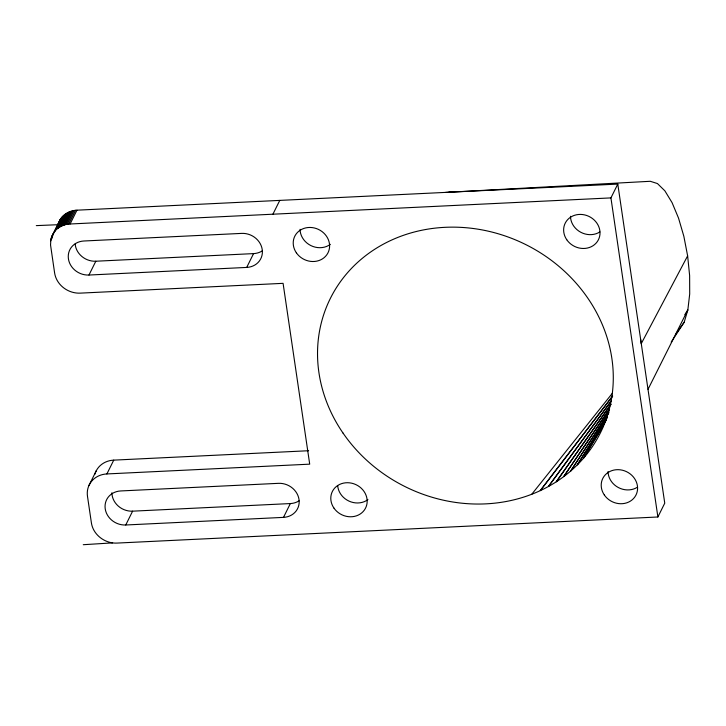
<?xml version="1.0" encoding="UTF-8"?>
<svg xmlns="http://www.w3.org/2000/svg" width="726" height="726" viewBox="0 0 726 726"><rect width="100%" height="100%" fill="white"/><g stroke="black" fill="none" stroke-linecap="round" stroke-linejoin="round"><path stroke-width="1.09" d="M52.154 235.569L50.884 239.453L50.539 244.961L54.613 272.94A23.205 20.8 26.4 0 0 80.277 293.132L283.086 283.34L309.703 464.159L106.894 473.942A23.205 20.8 26.4 0 0 87.483 496.303L91.403 522.892C93.146 534.899 105.161 543.774 117.067 543.075L657.892 516.985L664.753 503.172L617.79 184.086L76.956 210.177C69.941 210.449 62.971 214.252 59.614 220.541M671.196 342.073L684.201 322.208L687.849 309.893L689.7 293.976L689.627 275.562L687.631 255.879L683.847 236.295L678.538 218.127L672.058 202.618L664.862 190.82L657.429 183.551L650.269 181.291L448.777 192.236M58.071 224.316L59.006 221.757M51.637 236.83L60.303 219.361M51.219 238.128L61.084 218.245M50.884 239.453L52.844 235.514M52.753 234.353L55.085 230.995L61.946 217.174M50.657 240.814L52.127 237.847M55.085 230.995L62.881 216.176M56.02 229.988L63.888 215.241M57.027 229.053L58.107 228.182L64.968 214.37M58.107 228.182L59.251 227.383L66.111 213.571M59.251 227.383L60.458 226.666L67.318 212.854M60.458 226.666L61.719 226.031L68.571 212.21M61.719 226.031L63.026 225.468L69.877 211.656M63.026 225.468L64.378 224.996L71.23 211.184M72.627 210.803L65.767 224.615L64.378 224.996M36.3 225.623L67.191 224.316L74.043 210.504M67.191 224.316L68.634 224.107L75.495 210.295M68.634 224.107L70.104 223.989L76.956 210.177M88.962 275.036L246.704 267.422A18.567 16.644 26.4 0 0 262.222 249.535A18.567 16.644 26.4 0 0 241.694 233.391L83.953 240.996A18.567 16.644 26.4 0 0 68.425 258.883A18.567 16.644 26.4 0 0 88.962 275.036L95.823 261.224L253.565 253.61A18.567 16.644 26.4 0 0 262.24 250.897M88.944 485.522L96.404 470.484M106.894 473.942L113.746 460.13L308.632 450.728M272.912 214.206L279.773 200.394M246.704 267.422L253.565 253.61M125.752 524.989L283.494 517.375A18.567 16.644 26.4 0 0 299.012 499.488A18.567 16.644 26.4 0 0 278.485 483.334L120.743 490.948A18.567 16.644 26.4 0 0 105.216 508.835A18.567 16.644 26.4 0 0 125.752 524.989L132.604 511.168L290.346 503.563A18.567 16.644 26.4 0 0 299.03 500.849M283.494 517.375L290.346 503.563M657.892 516.985L610.929 197.899L617.79 184.086M648.019 389.308L687.849 309.893L684.836 314.676M687.631 255.879L641.267 343.625A174.04 156.026 26.4 0 0 640.568 339.269M606.546 419.564L583.368 458.369L602.934 426.525M607.317 416.996L577.279 464.894L607.535 417.187M609.05 412.041L570.718 470.993L608.678 413.158M684.201 322.208L676.142 333.615M609.314 409.137L563.703 476.637L609.568 409.246M610.829 404.228L556.27 481.81L611.101 404.255M611.401 400.58L548.439 486.484L611.356 400.952M612.39 396.278L540.262 490.64L612.68 396.087M531.759 494.261L612.345 393.283M83.263 544.709L112.612 542.885M70.104 223.989L610.929 197.899M445.41 192.435A174.04 156.026 26.4 0 1 453.178 192.081M637.437 487.2A18.567 16.644 26.4 0 1 618.325 487.527A18.567 16.644 26.4 0 1 608.052 471.537M94.861 474.269A23.205 20.8 26.4 0 1 113.746 460.13M132.604 511.168A18.567 16.644 26.4 0 1 111.904 492.791M330.366 244.335A18.567 16.644 26.4 0 1 310.873 245.579A18.567 16.644 26.4 0 1 300.065 229.316M367.937 499.606A18.567 16.644 26.4 0 1 348.997 501.112A18.567 16.644 26.4 0 1 337.69 485.694M95.823 261.224A18.567 16.644 26.4 0 1 75.159 243.954M599.867 231.93A18.567 16.644 26.4 0 1 580.755 232.256A18.567 16.644 26.4 0 1 570.482 216.266M333.924 508.064A18.567 16.644 26.4 0 0 365.36 508.481A18.567 16.644 26.4 0 0 347.663 482.717A18.567 16.644 26.4 0 0 333.924 508.064M566.761 239.743A18.567 16.644 26.4 0 0 598.206 240.17A18.567 16.644 26.4 0 0 580.51 214.406A18.567 16.644 26.4 0 0 566.761 239.743M604.341 495.014A18.567 16.644 26.4 0 0 635.776 495.441A18.567 16.644 26.4 0 0 618.08 469.668A18.567 16.644 26.4 0 0 604.341 495.014M343.035 433.086A150.836 135.227 26.4 0 0 598.496 436.544A150.836 135.227 26.4 0 0 454.676 227.156A150.836 135.227 26.4 0 0 343.035 433.086M296.353 252.793A18.567 16.644 26.4 0 0 327.789 253.22A18.567 16.644 26.4 0 0 310.093 227.447A18.567 16.644 26.4 0 0 296.353 252.793"/></g></svg>
